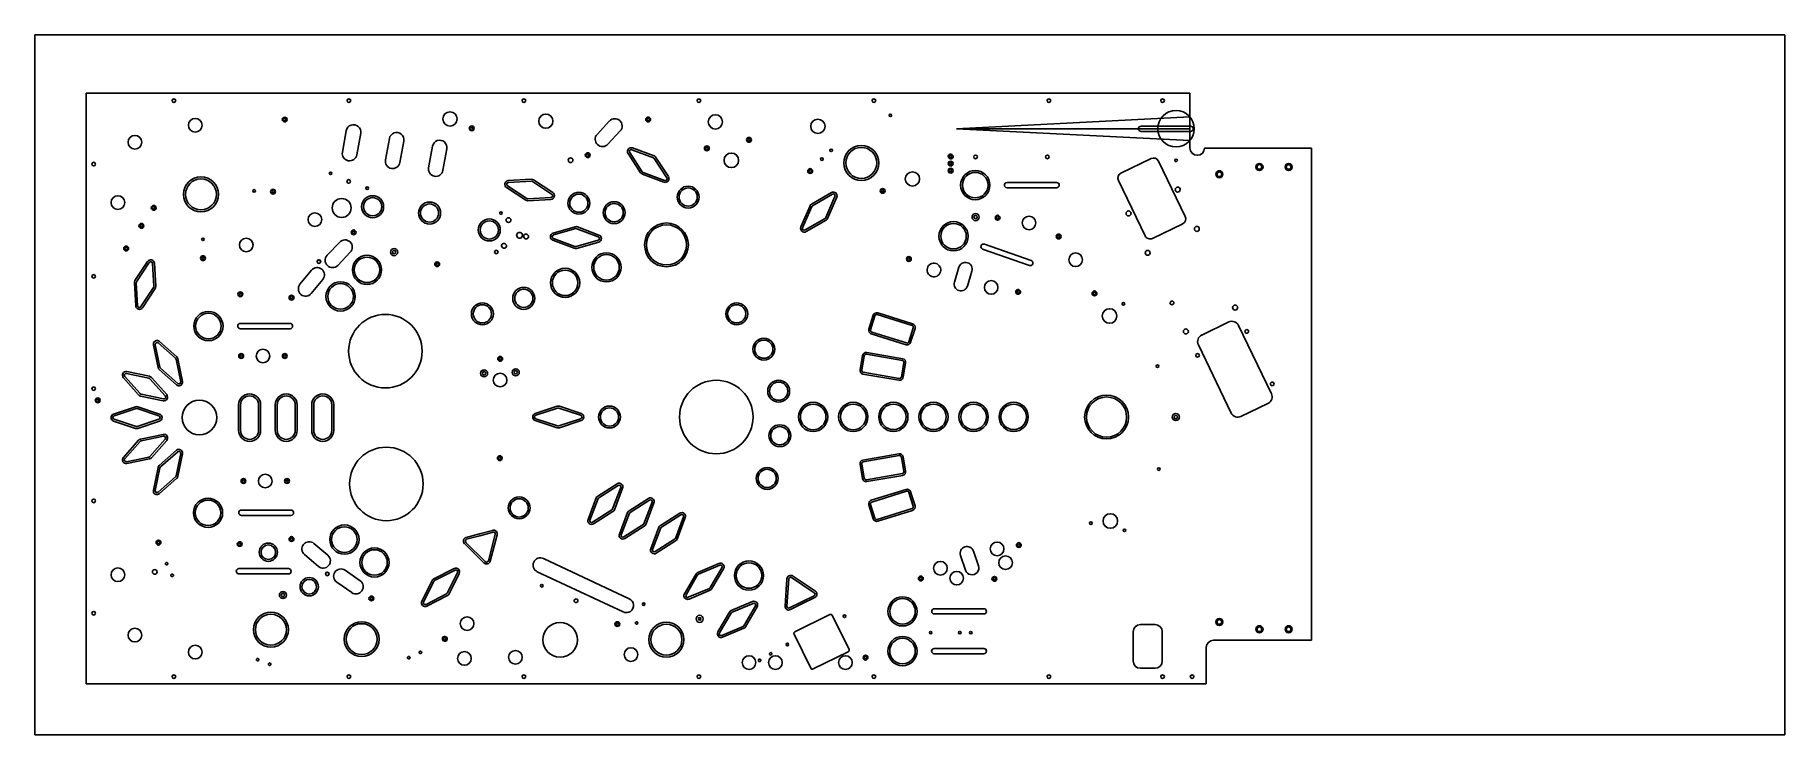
# Model space of a CAD drawing. Extents: x 243 to 303, y 498 to 522.
import ezdxf

# ---------------------------------------------------------------- set-up
doc = ezdxf.new("R2010")
doc.units = 0
doc.header["$LTSCALE"] = 2.6966
doc.header["$MEASUREMENT"] = 0
for name, color, linetype in [('0_WOOD', 5, 'CONTINUOUS'), ('1_250BIT_500DEP', 5, 'CONTINUOUS'), ('2_250BIT_250DEP', 3, 'CONTINUOUS'), ('3_250BIT_500TAB', 5, 'CONTINUOUS'), ('6_125BIT_500DEP', 5, 'CONTINUOUS'), ('7_VCARVE_BIT', 5, 'CONTINUOUS'), ('7A_1250BALL', 5, 'CONTINUOUS'), ('8_250BIT_500OUTLINE', 5, 'CONTINUOUS')]:
    doc.layers.add(name, color=color, linetype=linetype)

msp = doc.modelspace()

# ---------------------------------------------------------------- linework, layer by layer
at = {"layer": '0_WOOD', "color": 5, "linetype": 'CONTINUOUS'}
for p, q in [((243.022, 522.03), (243.022, 498.03)), ((303.022, 522.03), (243.022, 522.03)), ((303.022, 498.03), (303.022, 522.03)), ((243.022, 498.03), (303.022, 498.03))]:
    msp.add_line(p, q, dxfattribs=at)
at = {"layer": '1_250BIT_500DEP', "color": 5, "linetype": 'CONTINUOUS'}
for p, q in [((262.295, 518.624), (262.721, 519.082)), ((253.563, 518.011), (253.696, 518.749)), ((254.055, 517.923), (254.188, 518.661)), ((255.039, 517.745), (255.173, 518.483)), ((263.087, 518.741), (262.661, 518.283)), ((255.531, 517.656), (255.665, 518.394)), ((256.515, 517.479), (256.649, 518.217)), ((257.008, 517.39), (257.141, 518.128)), ((263.412, 518.005), (263.841, 517.344)), ((264.225, 517.823), (263.486, 518.098)), ((263.871, 517.32), (264.61, 517.045)), ((264.684, 517.137), (264.255, 517.798)), ((259.223, 516.857), (259.881, 516.424)), ((260.04, 517.017), (259.253, 516.971)), ((260.736, 516.574), (260.078, 517.007)), ((259.919, 516.414), (260.706, 516.459)), ((269.653, 516.148), (269.342, 515.424)), ((270.361, 516.572), (269.68, 516.177)), ((270.138, 515.77), (270.45, 516.494)), ((269.431, 515.346), (270.112, 515.741)), ((253.039, 514.476), (253.47, 514.928)), ((260.798, 515.056), (261.535, 514.778)), ((261.56, 515.391), (260.802, 515.174)), ((261.574, 514.776), (262.332, 514.993)), ((262.336, 515.111), (261.599, 515.389)), ((246.937, 514.231), (246.505, 513.572)), ((253.832, 514.583), (253.4, 514.131)), ((247.097, 513.413), (247.052, 514.2)), ((252.107, 513.483), (252.505, 513.965)), ((252.89, 513.647), (252.493, 513.165)), ((274.698, 514.068), (274.543, 513.56)), ((275.146, 513.932), (274.992, 513.424)), ((246.495, 513.534), (246.54, 512.748)), ((246.655, 512.717), (247.087, 513.375)), ((271.821, 512.401), (271.672, 511.924)), ((273.092, 512.069), (271.899, 512.442)), ((271.713, 511.845), (272.906, 511.472)), ((272.984, 511.513), (273.133, 511.991)), ((247.146, 511.412), (247.306, 510.64)), ((247.837, 510.947), (247.249, 511.471)), ((247.326, 510.606), (247.914, 510.082)), ((248.017, 510.142), (247.857, 510.913)), ((271.456, 511.031), (271.37, 510.539)), ((272.76, 510.868), (271.528, 511.082)), ((272.725, 510.303), (272.811, 510.796)), ((246.099, 510.321), (246.623, 509.733)), ((246.93, 510.264), (246.159, 510.424)), ((247.488, 509.656), (246.964, 510.245)), ((271.421, 510.467), (272.653, 510.253)), ((246.657, 509.713), (247.429, 509.554)), ((246.486, 509.22), (245.738, 508.972)), ((245.738, 508.853), (246.486, 508.606)), ((247.273, 508.972), (246.525, 509.22)), ((246.525, 508.606), (247.273, 508.853)), ((250.069, 508.475), (250.069, 509.35)), ((250.688, 509.35), (250.688, 508.475)), ((251.324, 508.475), (251.324, 509.35)), ((251.943, 509.35), (251.943, 508.475)), ((252.579, 508.475), (252.579, 509.35)), ((253.198, 509.35), (253.198, 508.475)), ((260.942, 509.239), (260.194, 508.991)), ((260.194, 508.872), (260.942, 508.625)), ((261.73, 508.991), (260.981, 509.239)), ((260.981, 508.625), (261.73, 508.872)), ((247.429, 508.272), (246.657, 508.112)), ((246.623, 508.092), (246.099, 507.504)), ((246.964, 507.581), (247.488, 508.169)), ((247.914, 507.743), (247.326, 507.219)), ((247.857, 506.912), (248.017, 507.684)), ((271.421, 507.395), (272.653, 507.609)), ((246.159, 507.401), (246.93, 507.561)), ((247.306, 507.185), (247.146, 506.414)), ((271.456, 506.83), (271.37, 507.323)), ((272.725, 507.558), (272.811, 507.066)), ((247.249, 506.354), (247.837, 506.878)), ((263.016, 506.589), (262.351, 506.167)), ((262.826, 505.779), (263.108, 506.514)), ((272.76, 506.993), (271.528, 506.779)), ((262.326, 506.136), (262.045, 505.4)), ((264.091, 506.086), (263.426, 505.663)), ((263.902, 505.275), (264.183, 506.011)), ((271.821, 505.461), (271.672, 505.938)), ((271.713, 506.016), (272.906, 506.389)), ((272.984, 506.348), (273.133, 505.871)), ((262.136, 505.325), (262.801, 505.748)), ((263.401, 505.633), (263.12, 504.897)), ((263.212, 504.822), (263.877, 505.244)), ((265.167, 505.582), (264.502, 505.159)), ((264.977, 504.771), (265.258, 505.507)), ((273.092, 505.793), (271.899, 505.42)), ((258.46, 503.974), (257.794, 504.635)), ((258.274, 504.863), (257.822, 504.739)), ((258.274, 504.863), (258.727, 504.986)), ((258.565, 504.003), (258.804, 504.91)), ((264.477, 505.129), (264.195, 504.393)), ((264.287, 504.318), (264.952, 504.74)), ((252.737, 503.809), (252.261, 504.214)), ((252.585, 504.595), (253.061, 504.19)), ((260.456, 504.081), (263.399, 502.702)), ((274.925, 503.681), (274.754, 504.184)), ((275.369, 503.833), (275.197, 504.336)), ((253.654, 503.677), (254.167, 503.32)), ((257.425, 503.683), (256.723, 503.326)), ((257.159, 502.894), (257.51, 503.599)), ((263.187, 502.249), (260.244, 503.628)), ((265.742, 503.519), (265.343, 502.839)), ((266.497, 503.852), (265.771, 503.545)), ((266.176, 503.084), (266.575, 503.763)), ((268.961, 503.429), (269.742, 502.909)), ((253.882, 502.91), (253.369, 503.267)), ((256.695, 503.298), (256.345, 502.593)), ((256.429, 502.509), (257.131, 502.866)), ((265.421, 502.75), (266.147, 503.058)), ((268.864, 503.381), (268.804, 502.445)), ((269.314, 502.593), (269.735, 502.801)), ((266.891, 502.21), (266.493, 501.53)), ((267.646, 502.544), (266.921, 502.236)), ((267.326, 501.775), (267.725, 502.454)), ((269.314, 502.593), (268.894, 502.385)), ((266.571, 501.441), (267.297, 501.749)), ((269.077, 501.568), (270.273, 502.16)), ((270.357, 502.132), (270.931, 500.971)), ((269.623, 500.324), (269.048, 501.484)), ((270.903, 500.887), (269.706, 500.295))]:
    msp.add_line(p, q, dxfattribs=at)
for centre, radius in [((248.517, 518.937), 0.234), ((257.251, 519.152), 0.244), ((260.536, 519.077), 0.244), ((266.351, 519.051), 0.244), ((269.864, 518.899), 0.244), ((246.448, 518.354), 0.234), ((266.897, 517.734), 0.25), ((271.353, 517.644), 0.531), ((273.106, 517.095), 0.244), ((275.259, 516.883), 0.438), ((248.713, 516.566), 0.531), ((265.417, 516.473), 0.312), ((245.865, 516.285), 0.234), ((253.537, 516.1), 0.325), ((254.598, 516.142), 0.312), ((256.55, 515.925), 0.312), ((261.67, 516.262), 0.312), ((262.878, 515.939), 0.312), ((252.617, 515.7), 0.234), ((258.598, 515.347), 0.312), ((264.673, 514.835), 0.688), ((274.515, 515.131), 0.438), ((277.103, 515.585), 0.234), ((250.264, 514.83), 0.234), ((254.405, 513.977), 0.438), ((262.616, 514.064), 0.438), ((278.701, 514.325), 0.234), ((261.198, 513.532), 0.438), ((275.805, 513.376), 0.234), ((253.499, 513.068), 0.438), ((259.78, 513), 0.312), ((248.967, 512.051), 0.438), ((258.362, 512.469), 0.312), ((267.082, 512.47), 0.312), ((279.865, 512.397), 0.25), ((250.838, 511.024), 0.234), ((268.011, 511.258), 0.312), ((258.967, 510.201), 0.234), ((268.52, 509.818), 0.312), ((248.658, 508.913), 0.594), ((279.761, 508.931), 0.688), ((262.718, 508.932), 0.312), ((269.702, 508.936), 0.438), ((271.077, 508.936), 0.438), ((272.452, 508.937), 0.438), ((273.827, 508.937), 0.438), ((275.202, 508.937), 0.438), ((276.577, 508.937), 0.438), ((268.559, 508.291), 0.312), ((268.124, 506.827), 0.312), ((250.914, 506.738), 0.234), ((248.955, 505.648), 0.438), ((259.622, 505.816), 0.312), ((279.89, 505.366), 0.25), ((253.63, 504.73), 0.438), ((276.008, 504.41), 0.234), ((251.023, 504.298), 0.25), ((254.663, 503.945), 0.438), ((276.299, 503.937), 0.234), ((245.865, 503.524), 0.234), ((267.502, 503.497), 0.438), ((274.066, 503.748), 0.234), ((274.623, 503.407), 0.234), ((252.424, 503.114), 0.25), ((272.766, 502.269), 0.438), ((246.448, 501.455), 0.234), ((251.11, 501.641), 0.531), ((254.221, 501.316), 0.531), ((257.836, 501.848), 0.234), ((261.025, 501.29), 0.594), ((264.671, 501.299), 0.531), ((248.517, 500.873), 0.234), ((263.456, 500.788), 0.234), ((272.765, 500.907), 0.438), ((257.746, 500.655), 0.234), ((259.496, 500.694), 0.234), ((267.503, 500.514), 0.234), ((268.408, 500.514), 0.234), ((270.809, 500.514), 0.234)]:
    msp.add_circle(centre, radius, dxfattribs=at)
for centre, radius, start, end in [((262.904, 518.911), 0.25, -42.90473, 137.09527), ((253.942, 518.705), 0.25, -10.22978, 169.77022), ((255.419, 518.439), 0.25, -10.22978, 169.77022), ((256.895, 518.172), 0.25, -10.22978, 169.77022), ((262.478, 518.454), 0.25, 137.09527, -42.90473), ((253.809, 517.967), 0.25, 169.77022, -10.22978), ((263.464, 518.039), 0.0625, 69.58194, -147.03322), ((264.203, 517.764), 0.0625, 32.96676, 69.58197), ((255.285, 517.701), 0.25, 169.77022, -10.22978), ((256.762, 517.434), 0.25, 169.77022, -10.22978), ((263.893, 517.378), 0.0625, -147.03322, -110.41807), ((259.257, 516.909), 0.0625, 93.31416, -123.301), ((260.044, 516.954), 0.0625, 56.69898, 93.31419), ((264.632, 517.103), 0.0625, -110.41805, 32.96681), ((259.916, 516.476), 0.0625, -123.301, -86.68585), ((260.702, 516.522), 0.0625, -86.68583, 56.69903), ((269.711, 516.123), 0.0625, 120.08383, 156.69904), ((270.393, 516.518), 0.0625, -23.30098, 120.08387), ((269.399, 515.4), 0.0625, 156.699, -59.91615), ((270.081, 515.795), 0.0625, -59.91615, -23.30101), ((253.651, 514.755), 0.25, -43.68314, 136.31686), ((260.82, 515.114), 0.0625, 105.96784, -110.64732), ((261.577, 515.331), 0.0625, 69.35266, 105.96787), ((262.314, 515.053), 0.0625, -74.03215, 69.35271), ((246.99, 514.196), 0.0625, 3.30759, 146.69245), ((253.219, 514.303), 0.25, 136.31686, -43.68314), ((261.557, 514.837), 0.0636, -110.64732, -69.35268), ((274.922, 514), 0.234, -16.9031, 163.0969), ((252.697, 513.806), 0.25, -39.51383, 140.48617), ((246.557, 513.538), 0.0625, 146.6924, -176.69239), ((247.035, 513.41), 0.0625, -33.30758, 3.30757), ((252.3, 513.324), 0.25, 140.48617, -39.51383), ((274.768, 513.492), 0.234, 163.0969, -16.9031), ((246.602, 512.751), 0.0625, -176.69242, -33.30758), ((247.207, 511.425), 0.0625, 48.30758, -168.30758), ((247.367, 510.653), 0.0625, -168.30758, -131.69243), ((247.796, 510.9), 0.0625, 11.6924, 48.30761), ((246.146, 510.363), 0.0625, 78.30758, -138.30758), ((246.917, 510.203), 0.0625, 41.6924, 78.30761), ((247.955, 510.129), 0.0625, -131.69241, 11.69245), ((246.67, 509.775), 0.0625, -138.30758, -101.69243), ((247.441, 509.615), 0.0625, -101.69241, 41.69245), ((250.379, 509.35), 0.309, 0, 180), ((251.634, 509.35), 0.309, 0, 180), ((252.889, 509.35), 0.309, 0, -180), ((245.757, 508.913), 0.0625, 108.30758, -108.30758), ((246.505, 509.16), 0.0625, 71.6924, 108.30761), ((247.253, 508.913), 0.0625, -71.69241, 71.69245), ((260.214, 508.932), 0.0625, 108.30758, -108.30758), ((260.962, 509.179), 0.0625, 71.6924, 108.30761), ((261.71, 508.932), 0.0625, -71.69241, 71.69245), ((246.505, 508.665), 0.0625, -108.30758, -71.69243), ((247.441, 508.211), 0.0625, -41.69241, 101.69245), ((250.379, 508.475), 0.309, 180, 0), ((251.634, 508.475), 0.309, -180, 0), ((252.889, 508.475), 0.309, -180, 0), ((260.962, 508.684), 0.0625, -108.30758, -71.69243), ((246.67, 508.051), 0.0625, 101.6924, 138.30761), ((247.955, 507.697), 0.0625, -11.69241, 131.69245), ((272.663, 507.547), 0.0625, 9.85677, 99.85677), ((246.146, 507.463), 0.0625, 138.30758, -78.30758), ((246.917, 507.622), 0.0625, -78.30758, -41.69243), ((247.367, 507.173), 0.0625, 131.6924, 168.30761), ((271.432, 507.333), 0.0625, 99.85677, -170.14323), ((272.749, 507.055), 0.0625, -80.14323, 9.85677), ((247.207, 506.401), 0.0625, 168.30758, -48.30758), ((247.796, 506.925), 0.0625, -48.30758, -11.69243), ((263.049, 506.537), 0.0625, -20.93855, 122.44631), ((271.518, 506.841), 0.0625, -170.14323, -80.14323), ((262.385, 506.114), 0.0625, 122.44626, 159.06147), ((264.125, 506.033), 0.0625, -20.93855, 122.44631), ((271.732, 505.957), 0.0625, 107.35677, -162.64323), ((272.925, 506.329), 0.0625, 17.35677, 107.35677), ((273.074, 505.852), 0.0625, -72.64323, 17.35677), ((262.103, 505.378), 0.0625, 159.06144, -57.55372), ((262.768, 505.801), 0.0625, -57.55372, -20.93858), ((263.46, 505.61), 0.0625, 122.44626, 159.06147), ((263.843, 505.297), 0.0625, -57.55372, -20.93858), ((265.2, 505.529), 0.0625, -20.93855, 122.44631), ((271.881, 505.479), 0.0625, -162.64323, -72.64323), ((252.423, 504.405), 0.25, 49.63549, -130.36451), ((257.838, 504.679), 0.0625, 105.25162, -134.74838), ((258.743, 504.926), 0.0625, -14.74838, 105.25162), ((263.178, 504.874), 0.0625, 159.06144, -57.55372), ((264.535, 505.106), 0.0625, 122.44626, 159.06147), ((264.918, 504.793), 0.0625, -57.55372, -20.93858), ((252.899, 504), 0.25, -130.36451, 49.63549), ((258.504, 504.018), 0.0623, -135, -14.49676), ((260.35, 503.854), 0.25, 64.89351, -115.10649), ((264.254, 504.37), 0.0625, 159.06144, -57.55372), ((274.976, 504.26), 0.234, 18.81707, -161.18293), ((253.511, 503.472), 0.25, 55.15908, -124.84092), ((257.454, 503.627), 0.0625, -26.44079, 116.94407), ((265.796, 503.487), 0.0625, 112.99318, 149.60839), ((266.521, 503.795), 0.0625, -30.39163, 112.99322), ((268.926, 503.377), 0.0625, 56.32706, 176.32706), ((275.147, 503.757), 0.234, -161.18293, 18.81707), ((254.024, 503.115), 0.25, -124.84092, 55.15908), ((256.751, 503.27), 0.0625, 116.94402, 153.55923), ((257.103, 502.922), 0.0625, -63.05596, -26.44081), ((265.397, 502.807), 0.0625, 149.60835, -67.0068), ((266.122, 503.115), 0.0625, -67.0068, -30.39166), ((269.707, 502.857), 0.0625, -63.67294, 56.32706), ((256.4, 502.565), 0.0625, 153.5592, -63.05596), ((263.293, 502.475), 0.25, -115.10649, 64.89351), ((266.945, 502.178), 0.0625, 112.99318, 149.60838), ((267.671, 502.486), 0.0625, -30.39164, 112.99322), ((268.866, 502.441), 0.0625, 176.32706, -63.67294), ((267.272, 501.806), 0.0625, -67.0068, -30.39166), ((270.301, 502.104), 0.0625, 26.32706, 116.32706), ((266.547, 501.499), 0.0625, 149.60835, -67.0068), ((269.104, 501.512), 0.0625, 116.32706, -153.67294), ((270.875, 500.943), 0.0625, -63.67294, 26.32706), ((269.679, 500.351), 0.0625, -153.67294, -63.67294)]:
    msp.add_arc(centre, radius, start, end, dxfattribs=at)
for centre, major_axis, start_param, end_param in [((273.842, 513.973), (0.224, -0.068), 4.712389, 10.995574), ((271.881, 512.382), (0.0186, 0.0597), 0, 1.570796), ((271.732, 511.905), (-0.0597, 0.0186), 0, 1.570796), ((273.074, 512.009), (0.0186, 0.0597), 4.712389, 6.283185), ((272.925, 511.532), (-0.0186, -0.0597), 0, 1.570796), ((271.518, 511.021), (0.0107, 0.0616), 0, 1.570796), ((272.749, 510.807), (0.0107, 0.0616), 4.712389, 6.283185), ((271.432, 510.528), (-0.0616, 0.0107), 0, 1.570796), ((272.663, 510.314), (-0.0107, -0.0616), 0, 1.570796)]:
    msp.add_ellipse(centre, major_axis=major_axis, ratio=1, start_param=start_param, end_param=end_param, dxfattribs=at)
at = {"layer": '2_250BIT_250DEP', "color": 3, "linetype": 'CONTINUOUS'}
for p, q in [((263.357, 517.97), (263.786, 517.309)), ((264.247, 517.884), (263.509, 518.159)), ((264.738, 517.173), (264.31, 517.834)), ((263.849, 517.259), (264.587, 516.984)), ((259.187, 516.802), (259.846, 516.37)), ((260.036, 517.082), (259.25, 517.036)), ((260.772, 516.628), (260.114, 517.061)), ((270.329, 516.629), (269.647, 516.234)), ((259.923, 516.349), (260.71, 516.394)), ((269.594, 516.174), (269.282, 515.45)), ((270.198, 515.744), (270.51, 516.468)), ((261.542, 515.453), (260.784, 515.237)), ((262.359, 515.172), (261.622, 515.45)), ((269.463, 515.289), (270.145, 515.684)), ((260.775, 514.995), (261.512, 514.717)), ((261.592, 514.714), (262.349, 514.93)), ((246.883, 514.266), (246.45, 513.608)), ((247.162, 513.417), (247.117, 514.204)), ((246.43, 513.53), (246.475, 512.744)), ((246.709, 512.681), (247.142, 513.34)), ((271.761, 512.42), (271.612, 511.942)), ((273.111, 512.129), (271.918, 512.502)), ((273.044, 511.495), (273.194, 511.972)), ((247.083, 511.399), (247.242, 510.627)), ((247.881, 510.996), (247.292, 511.52)), ((271.694, 511.785), (272.887, 511.412)), ((248.08, 510.155), (247.921, 510.926)), ((271.394, 511.042), (271.308, 510.55)), ((272.771, 510.93), (271.539, 511.144)), ((272.787, 510.293), (272.873, 510.785)), ((246.051, 510.278), (246.575, 509.69)), ((246.943, 510.328), (246.172, 510.488)), ((247.537, 509.7), (247.013, 510.288)), ((247.282, 510.558), (247.871, 510.034)), ((271.41, 510.404), (272.642, 510.19)), ((246.644, 509.65), (247.416, 509.49)), ((246.465, 509.281), (245.717, 509.034)), ((247.293, 509.034), (246.545, 509.281)), ((250.001, 508.475), (250.001, 509.35)), ((250.756, 509.35), (250.756, 508.475)), ((251.256, 508.475), (251.256, 509.35)), ((252.011, 509.35), (252.011, 508.475)), ((252.511, 508.475), (252.511, 509.35)), ((253.266, 509.35), (253.266, 508.475)), ((260.922, 509.3), (260.174, 509.053)), ((260.174, 508.811), (260.922, 508.563)), ((261.75, 509.053), (261.002, 509.3)), ((261.002, 508.563), (261.75, 508.811)), ((245.717, 508.792), (246.465, 508.544)), ((246.545, 508.544), (247.293, 508.792)), ((247.416, 508.335), (246.644, 508.176)), ((246.575, 508.136), (246.051, 507.547)), ((247.013, 507.537), (247.537, 508.126)), ((247.871, 507.792), (247.282, 507.268)), ((247.921, 506.899), (248.08, 507.671)), ((271.41, 507.457), (272.642, 507.671)), ((246.172, 507.338), (246.943, 507.497)), ((247.242, 507.198), (247.083, 506.427)), ((271.394, 506.819), (271.308, 507.312)), ((272.787, 507.569), (272.873, 507.076)), ((247.292, 506.306), (247.881, 506.83)), ((262.981, 506.644), (262.316, 506.222)), ((262.887, 505.755), (263.169, 506.491)), ((272.771, 506.931), (271.539, 506.717)), ((271.694, 506.076), (272.887, 506.449)), ((262.265, 506.16), (261.984, 505.424)), ((264.056, 506.14), (263.391, 505.718)), ((263.962, 505.251), (264.244, 505.987)), ((271.761, 505.442), (271.612, 505.919)), ((273.044, 506.367), (273.194, 505.89)), ((262.171, 505.271), (262.836, 505.693)), ((263.341, 505.656), (263.059, 504.92)), ((265.132, 505.637), (264.467, 505.214)), ((265.038, 504.748), (265.319, 505.483)), ((273.111, 505.732), (271.918, 505.36)), ((258.258, 504.924), (257.805, 504.8)), ((258.258, 504.924), (258.71, 505.047)), ((258.626, 503.987), (258.865, 504.894)), ((263.247, 504.767), (263.912, 505.189)), ((264.416, 505.152), (264.134, 504.416)), ((264.322, 504.263), (264.987, 504.686)), ((258.416, 503.929), (257.75, 504.59)), ((257.396, 503.741), (256.694, 503.384)), ((257.217, 502.865), (257.568, 503.57)), ((265.686, 503.551), (265.287, 502.872)), ((266.471, 503.912), (265.746, 503.604)), ((266.232, 503.051), (266.631, 503.73)), ((268.996, 503.482), (269.777, 502.961)), ((256.637, 503.327), (256.286, 502.621)), ((256.458, 502.451), (257.161, 502.808)), ((265.447, 502.69), (266.172, 502.998)), ((268.801, 503.385), (268.741, 502.449)), ((266.835, 502.243), (266.437, 501.563)), ((267.621, 502.603), (266.896, 502.296)), ((267.382, 501.742), (267.781, 502.422)), ((269.342, 502.536), (268.922, 502.328)), ((269.342, 502.536), (269.763, 502.744)), ((266.597, 501.381), (267.322, 501.689))]:
    msp.add_line(p, q, dxfattribs=at)
for centre, radius in [((271.353, 517.644), 0.599), ((275.259, 516.883), 0.501), ((248.713, 516.566), 0.599), ((261.67, 516.262), 0.375), ((265.417, 516.473), 0.375), ((254.598, 516.142), 0.377), ((256.55, 515.925), 0.377), ((262.878, 515.939), 0.375), ((258.598, 515.347), 0.377), ((264.673, 514.835), 0.751), ((274.515, 515.131), 0.501), ((254.405, 513.977), 0.501), ((262.616, 514.064), 0.501), ((261.198, 513.532), 0.501), ((253.499, 513.068), 0.501), ((259.78, 513), 0.377), ((248.967, 512.051), 0.501), ((258.362, 512.469), 0.377), ((267.082, 512.47), 0.375), ((268.011, 511.258), 0.375), ((268.52, 509.818), 0.375), ((269.702, 508.936), 0.501), ((271.077, 508.936), 0.501), ((272.452, 508.937), 0.501), ((273.827, 508.937), 0.501), ((275.202, 508.937), 0.501), ((276.577, 508.937), 0.501), ((279.761, 508.931), 0.751), ((262.718, 508.932), 0.375), ((268.559, 508.291), 0.375), ((268.124, 506.827), 0.375), ((248.955, 505.648), 0.501), ((259.622, 505.816), 0.375), ((253.63, 504.73), 0.501), ((251.023, 504.298), 0.314), ((254.663, 503.945), 0.501), ((252.424, 503.114), 0.314), ((267.502, 503.497), 0.501), ((251.11, 501.641), 0.599), ((272.766, 502.269), 0.501), ((254.221, 501.316), 0.599), ((264.671, 501.299), 0.599), ((272.765, 500.907), 0.501)]:
    msp.add_circle(centre, radius, dxfattribs=at)
for centre, radius, start, end in [((263.464, 518.039), 0.128, 69.58209, -147.03337), ((263.893, 517.378), 0.128, -147.0332, -110.41808), ((259.257, 516.909), 0.128, 93.31431, -123.30115), ((260.044, 516.954), 0.128, 56.69902, 93.31414), ((260.702, 516.522), 0.128, -86.6856, 56.69877), ((270.393, 516.518), 0.128, -23.30074, 120.08361), ((259.916, 516.476), 0.128, -123.30098, -86.68586), ((269.711, 516.123), 0.128, 120.08387, 156.69899), ((261.577, 515.331), 0.128, 69.3527, 105.96782), ((269.399, 515.4), 0.128, 156.69916, -59.91631), ((270.081, 515.795), 0.128, -59.91613, -23.30101), ((260.82, 515.114), 0.128, 105.96799, -110.64747), ((262.314, 515.053), 0.128, -74.03191, 69.35245), ((246.99, 514.196), 0.128, 3.30783, 146.69219), ((261.557, 514.836), 0.128, -110.6473, -74.03218), ((246.557, 513.538), 0.128, 146.69244, -176.69244), ((247.035, 513.41), 0.128, -33.30756, 3.30756), ((246.602, 512.751), 0.128, -176.69226, -33.30774), ((271.881, 512.382), 0.126, 72.64323, 162.64323), ((273.074, 512.009), 0.126, -17.35677, 72.64323), ((247.207, 511.425), 0.128, 48.30774, -168.30773), ((272.925, 511.532), 0.126, -107.35677, -17.35677), ((247.367, 510.653), 0.128, -168.30756, -131.69244), ((247.796, 510.9), 0.128, 11.69244, 48.30756), ((271.518, 511.021), 0.126, 80.14323, 170.14323), ((272.749, 510.807), 0.126, -9.85677, 80.14323), ((246.146, 510.363), 0.128, 78.30774, -138.30773), ((246.917, 510.203), 0.128, 41.69244, 78.30756), ((247.955, 510.129), 0.128, -131.69218, 11.6922), ((271.432, 510.528), 0.126, 170.14323, -99.85677), ((272.663, 510.314), 0.126, -99.85677, -9.85677), ((246.67, 509.775), 0.128, -138.30756, -101.69244), ((247.441, 509.615), 0.128, -101.69218, 41.6922), ((250.379, 509.35), 0.378, 0, 180), ((251.634, 509.35), 0.378, 0, 180), ((252.889, 509.35), 0.378, 0, 180), ((245.757, 508.913), 0.128, 108.30774, -108.30773), ((246.505, 509.16), 0.128, 71.69244, 108.30756), ((247.253, 508.913), 0.128, -71.69218, 71.6922), ((260.214, 508.932), 0.128, 108.30774, -108.30774), ((260.962, 509.179), 0.128, 71.69244, 108.30756), ((261.71, 508.932), 0.128, -71.69217, 71.69219), ((246.505, 508.665), 0.128, -108.30756, -71.69244), ((247.441, 508.211), 0.128, -41.69218, 101.6922), ((250.379, 508.475), 0.378, 180, 0), ((251.634, 508.475), 0.378, -180, 0), ((252.889, 508.475), 0.378, -180, 0), ((260.962, 508.684), 0.128, -108.30756, -71.69244), ((246.67, 508.051), 0.128, 101.69244, 138.30756), ((247.955, 507.697), 0.128, -11.69218, 131.6922), ((272.663, 507.547), 0.126, 9.85677, 99.85677), ((246.146, 507.463), 0.128, 138.30774, -78.30773), ((246.917, 507.622), 0.128, -78.30756, -41.69244), ((247.367, 507.173), 0.128, 131.69244, 168.30756), ((271.432, 507.333), 0.126, 99.85677, -170.14323), ((272.749, 507.055), 0.126, -80.14323, 9.85677), ((247.207, 506.401), 0.128, 168.30774, -48.30773), ((247.796, 506.925), 0.128, -48.30756, -11.69244), ((271.518, 506.841), 0.126, -170.14323, -80.14323), ((272.925, 506.329), 0.126, 17.35677, 107.35677), ((262.385, 506.114), 0.128, 122.4463, 159.06142), ((271.732, 505.957), 0.126, 107.35677, -162.64323), ((273.074, 505.852), 0.126, -72.64323, 17.35677), ((262.103, 505.378), 0.128, 159.0616, -57.55388), ((262.768, 505.801), 0.128, -57.5537, -20.93858), ((263.46, 505.61), 0.128, 122.4463, 159.06142), ((263.843, 505.297), 0.128, -57.5537, -20.93858), ((264.535, 505.106), 0.128, 122.4463, 159.06142), ((271.881, 505.479), 0.126, -162.64323, -72.64323), ((258.743, 504.926), 0.126, -14.74838, 105.25162), ((263.178, 504.874), 0.128, 159.0616, -57.55388), ((264.918, 504.793), 0.128, -57.5537, -20.93858), ((264.254, 504.37), 0.128, 159.0616, -57.55388), ((257.454, 503.627), 0.128, -26.44055, 116.94381), ((258.504, 504.019), 0.126, -134.74838, -14.74838), ((265.796, 503.487), 0.128, 112.99322, 149.60834), ((266.521, 503.795), 0.128, -30.39141, 112.99297), ((268.926, 503.377), 0.126, 56.32706, 176.32706), ((256.751, 503.27), 0.128, 116.94406, 153.55918), ((257.103, 502.922), 0.128, -63.05594, -26.44082), ((266.122, 503.115), 0.128, -67.00678, -30.39166), ((269.707, 502.857), 0.126, -63.67294, 56.32706), ((256.4, 502.565), 0.128, 153.55936, -63.05611), ((266.945, 502.178), 0.128, 112.99321, 149.60833), ((267.671, 502.486), 0.128, -30.39141, 112.99297), ((268.866, 502.441), 0.126, 176.32706, -63.67294), ((267.272, 501.806), 0.128, -67.00679, -30.39167), ((266.547, 501.499), 0.128, 149.60851, -67.00695)]:
    msp.add_arc(centre, radius, start, end, dxfattribs=at)
at = {"layer": '2_250BIT_250DEP', "color": 3, "linetype": 'CONTINUOUS', "extrusion": (0, 0, -1)}
for centre, major_axis, start_param, end_param in [((264.203, 517.764), (0.044, 0.119), 0, 0.639054), ((257.838, 504.679), (-0.0891, 0.0884), 4.712389, 6.806784), ((265.397, 502.807), (-0.117, -0.05), 4.712389, 7.214921)]:
    msp.add_ellipse(centre, major_axis=major_axis, ratio=1, start_param=start_param, end_param=end_param, dxfattribs=at)
at = {"layer": '2_250BIT_250DEP', "color": 3, "linetype": 'CONTINUOUS'}
for centre, major_axis, start_param, end_param in [((264.632, 517.103), (-0.044, -0.119), 0, 2.502529), ((263.049, 506.537), (0.046, 0.119), 4.712389, 7.214918), ((264.125, 506.033), (0.046, 0.119), 4.712389, 7.214918), ((265.2, 505.529), (0.046, 0.119), 4.712389, 7.214918)]:
    msp.add_ellipse(centre, major_axis=major_axis, ratio=1, start_param=start_param, end_param=end_param, dxfattribs=at)
msp.add_spline([(271.612, 511.942), (271.62, 511.847), (271.694, 511.785)], degree=3, dxfattribs=at)
at = {"layer": '3_250BIT_500TAB', "color": 5, "linetype": 'CONTINUOUS'}
for p, q in [((281.295, 517.793), (280.255, 517.292)), ((282.458, 515.808), (281.545, 517.705)), ((280.167, 517.042), (281.081, 515.145)), ((281.331, 515.058), (282.371, 515.558)), ((283.951, 512.19), (283.025, 511.744)), ((285.412, 509.731), (284.285, 512.073)), ((282.909, 511.411), (284.036, 509.069)), ((284.37, 508.952), (285.295, 509.398)), ((269.077, 501.568), (270.273, 502.16)), ((270.357, 502.132), (270.931, 500.971)), ((280.923, 501.817), (281.423, 501.817)), ((269.623, 500.324), (269.048, 501.484)), ((280.673, 500.568), (280.673, 501.567)), ((281.673, 501.567), (281.673, 500.568)), ((270.903, 500.887), (269.706, 500.295)), ((281.423, 500.318), (280.923, 500.318))]:
    msp.add_line(p, q, dxfattribs=at)
for centre in [(255.035, 511.189), (266.38, 508.932), (255.068, 506.637)]:
    msp.add_circle(centre, 1.26, dxfattribs=at)
for centre, radius, start, end in [((281.376, 517.624), 0.188, 25.70934, 115.70934), ((280.336, 517.123), 0.188, 115.70934, -154.29066), ((282.289, 515.727), 0.188, -64.29066, 25.70934), ((281.25, 515.227), 0.188, -154.29066, -64.29066), ((284.059, 511.965), 0.25, 25.70922, 115.70922), ((283.134, 511.519), 0.25, 115.70922, -154.29078), ((285.187, 509.623), 0.25, -64.29078, 25.70922), ((284.261, 509.177), 0.25, -154.29078, -64.29078), ((280.923, 501.567), 0.25, 90, 180), ((281.423, 501.567), 0.25, 0, 90), ((269.104, 501.512), 0.0625, 116.32706, -153.67294), ((270.875, 500.943), 0.0625, -63.67294, 26.32706), ((280.923, 500.568), 0.25, 180, -90), ((281.423, 500.568), 0.25, -90, 0), ((269.679, 500.351), 0.0625, -153.67294, -63.67294)]:
    msp.add_arc(centre, radius, start, end, dxfattribs=at)
at = {"layer": '3_250BIT_500TAB', "color": 5, "linetype": 'CONTINUOUS', "extrusion": (0, 0, -1)}
msp.add_ellipse((270.301, 502.104), major_axis=(0.056, 0.0277), ratio=1, start_param=4.712389, end_param=6.283185, dxfattribs=at)
at = {"layer": '6_125BIT_500DEP', "color": 5, "linetype": 'CONTINUOUS'}
for p, q in [((280.944, 518.905), (282.644, 518.905)), ((280.944, 518.725), (282.644, 518.725)), ((263.412, 518.005), (263.841, 517.344)), ((264.225, 517.823), (263.486, 518.098)), ((263.871, 517.32), (264.61, 517.045)), ((264.684, 517.137), (264.255, 517.798)), ((259.223, 516.857), (259.881, 516.424)), ((260.04, 517.017), (259.253, 516.971)), ((260.736, 516.574), (260.078, 517.007)), ((276.348, 516.973), (278.048, 516.973)), ((276.348, 516.793), (278.048, 516.793)), ((259.919, 516.414), (260.706, 516.459)), ((269.653, 516.148), (269.342, 515.424)), ((270.361, 516.572), (269.68, 516.177)), ((270.138, 515.77), (270.45, 516.494)), ((269.431, 515.346), (270.112, 515.741)), ((260.798, 515.056), (261.535, 514.778)), ((261.56, 515.391), (260.802, 515.174)), ((261.574, 514.776), (262.332, 514.993)), ((262.336, 515.111), (261.599, 515.389)), ((275.572, 514.857), (277.177, 514.297)), ((246.937, 514.231), (246.505, 513.572)), ((275.513, 514.687), (277.118, 514.127)), ((247.097, 513.413), (247.052, 514.2)), ((246.495, 513.534), (246.54, 512.748)), ((246.655, 512.717), (247.087, 513.375)), ((271.821, 512.401), (271.672, 511.924)), ((273.092, 512.069), (271.899, 512.442)), ((250.065, 512.141), (251.765, 512.141)), ((250.065, 511.961), (251.765, 511.961)), ((271.713, 511.845), (272.906, 511.472)), ((272.984, 511.513), (273.133, 511.991)), ((247.146, 511.412), (247.306, 510.64)), ((247.837, 510.947), (247.249, 511.471)), ((247.326, 510.606), (247.914, 510.082)), ((248.017, 510.142), (247.857, 510.913)), ((271.456, 511.031), (271.37, 510.539)), ((272.76, 510.868), (271.528, 511.082)), ((272.725, 510.303), (272.811, 510.796)), ((246.099, 510.321), (246.623, 509.733)), ((246.93, 510.264), (246.159, 510.424)), ((247.488, 509.656), (246.964, 510.245)), ((271.421, 510.467), (272.653, 510.253)), ((246.657, 509.713), (247.429, 509.554)), ((246.486, 509.22), (245.738, 508.972)), ((245.738, 508.853), (246.486, 508.606)), ((247.273, 508.972), (246.525, 509.22)), ((246.525, 508.606), (247.273, 508.853)), ((260.942, 509.239), (260.194, 508.991)), ((260.194, 508.872), (260.942, 508.625)), ((261.73, 508.991), (260.981, 509.239)), ((260.981, 508.625), (261.73, 508.872)), ((247.429, 508.272), (246.657, 508.112)), ((246.623, 508.092), (246.099, 507.504)), ((246.964, 507.581), (247.488, 508.169)), ((247.914, 507.743), (247.326, 507.219)), ((247.857, 506.912), (248.017, 507.684)), ((271.421, 507.395), (272.653, 507.609)), ((246.159, 507.401), (246.93, 507.561)), ((247.306, 507.185), (247.146, 506.414)), ((271.456, 506.83), (271.37, 507.323)), ((272.725, 507.558), (272.811, 507.066)), ((247.249, 506.354), (247.837, 506.878)), ((263.016, 506.589), (262.351, 506.167)), ((262.826, 505.779), (263.108, 506.514)), ((272.76, 506.993), (271.528, 506.779)), ((262.326, 506.136), (262.045, 505.4)), ((264.091, 506.086), (263.426, 505.663)), ((263.902, 505.275), (264.183, 506.011)), ((271.821, 505.461), (271.672, 505.938)), ((271.713, 506.016), (272.906, 506.389)), ((272.984, 506.348), (273.133, 505.871)), ((250.099, 505.74), (251.799, 505.74)), ((250.099, 505.56), (251.799, 505.56)), ((262.136, 505.325), (262.801, 505.748)), ((263.401, 505.633), (263.12, 504.897)), ((263.212, 504.822), (263.877, 505.244)), ((265.167, 505.582), (264.502, 505.159)), ((264.977, 504.771), (265.258, 505.507)), ((273.092, 505.793), (271.899, 505.42)), ((258.46, 503.974), (257.794, 504.635)), ((258.274, 504.863), (257.822, 504.739)), ((258.274, 504.863), (258.727, 504.986)), ((258.565, 504.003), (258.804, 504.91)), ((264.477, 505.129), (264.195, 504.393)), ((264.287, 504.318), (264.952, 504.74)), ((250.014, 503.734), (251.714, 503.734)), ((250.014, 503.554), (251.714, 503.554)), ((257.425, 503.683), (256.723, 503.326)), ((257.159, 502.894), (257.51, 503.599)), ((265.742, 503.519), (265.343, 502.839)), ((266.497, 503.852), (265.771, 503.545)), ((266.176, 503.084), (266.575, 503.763)), ((268.961, 503.429), (269.742, 502.909)), ((256.695, 503.298), (256.345, 502.593)), ((256.429, 502.509), (257.131, 502.866)), ((265.421, 502.75), (266.147, 503.058)), ((268.864, 503.381), (268.804, 502.445)), ((269.314, 502.593), (269.735, 502.801)), ((266.891, 502.21), (266.493, 501.53)), ((267.646, 502.544), (266.921, 502.236)), ((267.326, 501.775), (267.725, 502.454)), ((269.314, 502.593), (268.894, 502.385)), ((273.855, 502.359), (275.555, 502.359)), ((266.571, 501.441), (267.297, 501.749)), ((269.077, 501.568), (270.273, 502.16)), ((270.357, 502.132), (270.931, 500.971)), ((273.855, 502.179), (275.555, 502.179)), ((269.623, 500.324), (269.048, 501.484)), ((270.903, 500.887), (269.706, 500.295)), ((273.854, 500.997), (275.554, 500.997)), ((273.854, 500.817), (275.554, 500.817))]:
    msp.add_line(p, q, dxfattribs=at)
for centre, radius in [((247.784, 519.78), 0.0625), ((253.784, 519.78), 0.0625), ((259.784, 519.78), 0.0625), ((265.784, 519.78), 0.0625), ((271.784, 519.78), 0.0625), ((277.784, 519.78), 0.0625), ((281.681, 519.78), 0.0625), ((251.584, 519.13), 0.0825), ((264.045, 519.132), 0.0825), ((257.996, 518.831), 0.0825), ((267.502, 518.436), 0.0825), ((261.385, 517.737), 0.08), ((261.972, 517.909), 0.0825), ((266.058, 518.145), 0.0825), ((275.271, 517.851), 0.0625), ((277.731, 517.851), 0.0625), ((245.034, 517.605), 0.0625), ((269.599, 517.365), 0.0825), ((274.417, 517.622), 0.0825), ((274.417, 517.379), 0.0825), ((283.629, 517.255), 0.122), ((285.004, 517.505), 0.122), ((286.004, 517.505), 0.122), ((251.184, 516.659), 0.0825), ((253.775, 517.011), 0.0625), ((272.086, 516.685), 0.0825), ((247.093, 516.105), 0.0825), ((246.67, 515.486), 0.0825), ((259.258, 515.684), 0.0825), ((275.27, 515.786), 0.122), ((276.026, 515.765), 0.0825), ((280.515, 515.911), 0.085), ((253.946, 515.263), 0.0825), ((278.12, 515.122), 0.0825), ((246.147, 514.71), 0.0825), ((248.782, 514.38), 0.0825), ((252.754, 514.262), 0.0625), ((255.335, 514.585), 0.122), ((256.81, 514.171), 0.0825), ((258.838, 514.589), 0.0625), ((272.985, 514.349), 0.0825), ((281.17, 514.562), 0.085), ((245.034, 513.755), 0.0625), ((250.061, 513.141), 0.0825), ((251.818, 513.024), 0.0825), ((279.347, 513.171), 0.0825), ((284.169, 512.684), 0.085), ((282.482, 511.865), 0.085), ((250.092, 511.024), 0.0825), ((251.585, 511.024), 0.0825), ((258.972, 510.927), 0.0825), ((258.419, 510.43), 0.122), ((259.505, 510.465), 0.122), ((245.034, 509.905), 0.0625), ((245.172, 509.505), 0.0825), ((282.136, 508.931), 0.122), ((258.957, 507.52), 0.0825), ((250.168, 506.738), 0.0825), ((251.661, 506.738), 0.0825), ((245.034, 506.055), 0.0625), ((247.256, 504.626), 0.0825), ((250.041, 504.576), 0.0825), ((251.818, 504.748), 0.0825), ((276.754, 504.542), 0.0825), ((247.127, 503.623), 0.08), ((253.044, 503.555), 0.0625), ((273.395, 503.397), 0.0825), ((275.915, 503.382), 0.0825), ((251.522, 502.83), 0.122), ((245.034, 502.205), 0.0625), ((254.555, 502.712), 0.0825), ((262.987, 501.833), 0.0825), ((265.811, 502.012), 0.122), ((283.629, 501.905), 0.122), ((285.004, 501.655), 0.122), ((286.004, 501.655), 0.122), ((271.499, 500.683), 0.0825), ((247.784, 500.03), 0.0625), ((253.784, 500.03), 0.0625), ((259.784, 500.03), 0.0625), ((265.784, 500.03), 0.0625), ((271.784, 500.03), 0.0625), ((277.784, 500.03), 0.0625), ((281.681, 500.03), 0.0625), ((282.694, 500.03), 0.0625)]:
    msp.add_circle(centre, radius, dxfattribs=at)
for centre, radius, start, end in [((280.944, 518.815), 0.09, 90, -90), ((282.644, 518.815), 0.09, -90, 90), ((263.464, 518.039), 0.0625, 69.58194, -147.03322), ((264.203, 517.764), 0.0625, 32.96676, 69.58197), ((263.893, 517.378), 0.0625, -147.03322, -110.41807), ((259.257, 516.909), 0.0625, 93.31416, -123.301), ((260.044, 516.954), 0.0625, 56.69898, 93.31419), ((264.632, 517.103), 0.0625, -110.41805, 32.96681), ((276.348, 516.883), 0.09, 90, -90), ((278.048, 516.883), 0.09, -90, 90), ((259.916, 516.476), 0.0625, -123.301, -86.68585), ((260.702, 516.522), 0.0625, -86.68583, 56.69903), ((269.711, 516.123), 0.0625, 120.08383, 156.69904), ((270.393, 516.518), 0.0625, -23.30098, 120.08387), ((269.399, 515.4), 0.0625, 156.699, -59.91615), ((270.081, 515.795), 0.0625, -59.91615, -23.30101), ((260.82, 515.114), 0.0625, 105.96784, -110.64732), ((261.577, 515.331), 0.0625, 69.35266, 105.96787), ((262.314, 515.053), 0.0625, -74.03215, 69.35271), ((275.543, 514.772), 0.09, 70.76234, -109.23766), ((246.99, 514.196), 0.0625, 3.30759, 146.69245), ((261.557, 514.837), 0.0636, -110.64732, -69.35268), ((277.148, 514.212), 0.09, -109.23766, 70.76234), ((246.557, 513.538), 0.0625, 146.6924, -176.69239), ((247.035, 513.41), 0.0625, -33.30758, 3.30757), ((246.602, 512.751), 0.0625, -176.69242, -33.30758), ((250.065, 512.051), 0.09, 90, -90), ((251.765, 512.051), 0.09, -90, 90), ((247.207, 511.425), 0.0625, 48.30758, -168.30758), ((247.367, 510.653), 0.0625, -168.30758, -131.69243), ((247.796, 510.9), 0.0625, 11.6924, 48.30761), ((246.146, 510.363), 0.0625, 78.30758, -138.30758), ((246.917, 510.203), 0.0625, 41.6924, 78.30761), ((247.955, 510.129), 0.0625, -131.69241, 11.69245), ((246.67, 509.775), 0.0625, -138.30758, -101.69243), ((247.441, 509.615), 0.0625, -101.69241, 41.69245), ((245.757, 508.913), 0.0625, 108.30758, -108.30758), ((246.505, 509.16), 0.0625, 71.6924, 108.30761), ((247.253, 508.913), 0.0625, -71.69241, 71.69245), ((260.214, 508.932), 0.0625, 108.30758, -108.30758), ((260.962, 509.179), 0.0625, 71.6924, 108.30761), ((261.71, 508.932), 0.0625, -71.69241, 71.69245), ((246.505, 508.665), 0.0625, -108.30758, -71.69243), ((247.441, 508.211), 0.0625, -41.69241, 101.69245), ((260.962, 508.684), 0.0625, -108.30758, -71.69243), ((246.67, 508.051), 0.0625, 101.6924, 138.30761), ((247.955, 507.697), 0.0625, -11.69241, 131.69245), ((272.663, 507.547), 0.0625, 9.85677, 99.85677), ((246.146, 507.463), 0.0625, 138.30758, -78.30758), ((246.917, 507.622), 0.0625, -78.30758, -41.69243), ((247.367, 507.173), 0.0625, 131.6924, 168.30761), ((271.432, 507.333), 0.0625, 99.85677, -170.14323), ((272.749, 507.055), 0.0625, -80.14323, 9.85677), ((247.207, 506.401), 0.0625, 168.30758, -48.30758), ((247.796, 506.925), 0.0625, -48.30758, -11.69243), ((263.049, 506.537), 0.0625, -20.93855, 122.44631), ((271.518, 506.841), 0.0625, -170.14323, -80.14323), ((262.385, 506.114), 0.0625, 122.44626, 159.06147), ((264.125, 506.033), 0.0625, -20.93855, 122.44631), ((271.732, 505.957), 0.0625, 107.35677, -162.64323), ((272.925, 506.329), 0.0625, 17.35677, 107.35677), ((273.074, 505.852), 0.0625, -72.64323, 17.35677), ((250.099, 505.65), 0.09, 90, -90), ((251.799, 505.65), 0.09, -90, 90), ((262.103, 505.378), 0.0625, 159.06144, -57.55372), ((262.768, 505.801), 0.0625, -57.55372, -20.93858), ((263.46, 505.61), 0.0625, 122.44626, 159.06147), ((263.843, 505.297), 0.0625, -57.55372, -20.93858), ((265.2, 505.529), 0.0625, -20.93855, 122.44631), ((271.881, 505.479), 0.0625, -162.64323, -72.64323), ((257.838, 504.679), 0.0625, 105.25162, -134.74838), ((258.743, 504.926), 0.0625, -14.74838, 105.25162), ((263.178, 504.874), 0.0625, 159.06144, -57.55372), ((264.535, 505.106), 0.0625, 122.44626, 159.06147), ((264.918, 504.793), 0.0625, -57.55372, -20.93858), ((258.504, 504.018), 0.0623, -135, -14.49676), ((264.254, 504.37), 0.0625, 159.06144, -57.55372), ((250.014, 503.644), 0.09, 90, -90), ((251.714, 503.644), 0.09, -90, 90), ((257.454, 503.627), 0.0625, -26.44079, 116.94407), ((265.796, 503.487), 0.0625, 112.99318, 149.60839), ((266.521, 503.795), 0.0625, -30.39163, 112.99322), ((268.926, 503.377), 0.0625, 56.32706, 176.32706), ((256.751, 503.27), 0.0625, 116.94402, 153.55923), ((257.103, 502.922), 0.0625, -63.05596, -26.44081), ((265.397, 502.807), 0.0625, 149.60835, -67.0068), ((266.122, 503.115), 0.0625, -67.0068, -30.39166), ((269.707, 502.857), 0.0625, -63.67294, 56.32706), ((256.4, 502.565), 0.0625, 153.5592, -63.05596), ((266.945, 502.178), 0.0625, 112.99318, 149.60838), ((267.671, 502.486), 0.0625, -30.39164, 112.99322), ((268.866, 502.441), 0.0625, 176.32706, -63.67294), ((273.855, 502.269), 0.09, 90, -90), ((275.555, 502.269), 0.09, -90, 90), ((267.272, 501.806), 0.0625, -67.0068, -30.39166), ((270.301, 502.104), 0.0625, 26.32706, 116.32706), ((266.547, 501.499), 0.0625, 149.60835, -67.0068), ((269.104, 501.512), 0.0625, 116.32706, -153.67294), ((270.875, 500.943), 0.0625, -63.67294, 26.32706), ((273.854, 500.907), 0.09, 90, -90), ((275.554, 500.907), 0.09, -90, 90), ((269.679, 500.351), 0.0625, -153.67294, -63.67294)]:
    msp.add_arc(centre, radius, start, end, dxfattribs=at)
for centre, major_axis in [((274.417, 517.864), (0.0413, 0.0714)), ((259.634, 515.162), (0.0174, 0.0985))]:
    msp.add_ellipse(centre, major_axis=major_axis, ratio=1, dxfattribs=at)
for centre, major_axis, start_param, end_param in [((282.201, 516.731), (-0.0849, 0.0041), 4.712389, 10.995574), ((282.857, 515.382), (-0.0849, 0.0041), 4.712389, 10.995574), ((259.102, 514.804), (-0.0812, 0.0143), 4.712389, 10.995574), ((259.857, 515.125), (-0.0812, 0.0143), 4.712389, 10.995574), ((276.729, 513.221), (-0.0821, -0.0082), 4.712389, 10.995574), ((271.881, 512.382), (0.0186, 0.0597), 0, 1.570796), ((271.732, 511.905), (-0.0597, 0.0186), 0, 1.570796), ((273.074, 512.009), (0.0186, 0.0597), 4.712389, 6.283185), ((272.925, 511.532), (-0.0186, -0.0597), 0, 1.570796), ((271.518, 511.021), (0.0107, 0.0616), 0, 1.570796), ((272.749, 510.807), (0.0107, 0.0616), 4.712389, 6.283185), ((271.432, 510.528), (-0.0616, 0.0107), 0, 1.570796), ((272.663, 510.314), (-0.0107, -0.0616), 0, 1.570796), ((261.571, 502.631), (-0.0622, 0.0065), 4.712389, 10.995574), ((257.072, 501.327), (-0.0632, -0.053), 4.712389, 10.995574)]:
    msp.add_ellipse(centre, major_axis=major_axis, ratio=1, start_param=start_param, end_param=end_param, dxfattribs=at)
at = {"layer": '7_VCARVE_BIT', "color": 5, "linetype": 'CONTINUOUS'}
for centre, radius in [((251.584, 519.13), 0.0445), ((264.045, 519.132), 0.0445), ((257.996, 518.831), 0.0445), ((267.502, 518.436), 0.0445), ((261.972, 517.909), 0.0445), ((266.058, 518.145), 0.0445), ((274.417, 517.864), 0.0445), ((253.158, 517.287), 0.0445), ((269.599, 517.365), 0.0445), ((269.599, 517.365), 0.0445), ((274.417, 517.622), 0.0445), ((274.417, 517.379), 0.0445), ((282.144, 517.73), 0.0445), ((282.144, 517.73), 0.0445), ((283.629, 517.255), 0.08), ((285.004, 517.505), 0.08), ((286.004, 517.505), 0.08), ((250.537, 516.684), 0.0445), ((251.184, 516.659), 0.0445), ((254.409, 516.778), 0.0445), ((272.086, 516.685), 0.0445), ((272.086, 516.685), 0.0445), ((247.093, 516.105), 0.0445), ((246.67, 515.486), 0.0445), ((258.997, 515.925), 0.0445), ((275.27, 515.786), 0.0575), ((276.026, 515.765), 0.0445), ((248.78, 515.024), 0.0445), ((253.946, 515.263), 0.0445), ((278.12, 515.122), 0.0445), ((246.147, 514.71), 0.0445), ((246.147, 514.71), 0.0445), ((248.782, 514.38), 0.0445), ((252.754, 514.262), 0.0575), ((255.335, 514.585), 0.0575), ((256.81, 514.171), 0.0445), ((272.985, 514.349), 0.0445), ((250.061, 513.141), 0.0445), ((251.818, 513.024), 0.0445), ((279.347, 513.171), 0.0445), ((280.338, 512.812), 0.0445), ((250.092, 511.024), 0.0445), ((251.585, 511.024), 0.0445), ((258.972, 510.927), 0.0445), ((281.507, 510.678), 0.0445), ((282.881, 511.046), 0.0625), ((258.419, 510.43), 0.0575), ((259.505, 510.465), 0.0575), ((245.172, 509.505), 0.0445), ((248.658, 508.913), 0.594), ((282.136, 508.931), 0.0575), ((258.957, 507.52), 0.0445), ((281.552, 507.148), 0.0445), ((250.168, 506.738), 0.0445), ((251.661, 506.738), 0.0445), ((279.225, 505.292), 0.0445), ((247.256, 504.626), 0.0445), ((247.256, 504.626), 0.0445), ((250.041, 504.576), 0.0445), ((251.818, 504.748), 0.0445), ((280.374, 505.048), 0.0445), ((276.754, 504.542), 0.0445), ((253.044, 503.555), 0.0575), ((273.395, 503.397), 0.0445), ((275.915, 503.382), 0.0445), ((251.522, 502.83), 0.0575), ((260.397, 503.148), 0.0445), ((254.555, 502.712), 0.0445), ((263.891, 502.518), 0.0445), ((261.025, 501.29), 0.594), ((265.811, 502.012), 0.0445), ((270.777, 502.103), 0.0445), ((283.629, 501.905), 0.08), ((285.004, 501.655), 0.08), ((286.004, 501.655), 0.08), ((257.072, 501.327), 0.0445), ((268.817, 501.133), 0.0445), ((273.731, 501.539), 0.0445), ((274.731, 501.539), 0.0445), ((275.106, 501.539), 0.0445), ((271.499, 500.683), 0.0445)]:
    msp.add_circle(centre, radius, dxfattribs=at)
for centre, major_axis in [((272.349, 519.276), (0.0444, 0.0032)), ((269.999, 517.776), (0.0325, 0.0304)), ((276.729, 513.221), (-0.0443, -0.0044)), ((284.567, 511.865), (-0.0624, 0.0038)), ((285.441, 510.067), (-0.0624, 0.0038)), ((247.725, 503.506), (-0.0191, 0.0402)), ((263.648, 501.872), (0.0199, 0.0398)), ((251.067, 500.457), (-0.0416, 0.0158)), ((256.238, 500.865), (-0.0404, -0.0186)), ((268.245, 500.813), (-0.0383, -0.0226))]:
    msp.add_ellipse(centre, major_axis=major_axis, ratio=1, start_param=4.712389, end_param=10.995574, dxfattribs=at)
for centre, major_axis in [((270.321, 518.076), (0.0304, -0.0325)), ((282.006, 512.844), (0.0038, 0.0624)), ((247.536, 503.903), (0.0402, 0.0191)), ((262.987, 501.833), (0.0047, 0.0443)), ((250.656, 500.613), (0.0158, 0.0416)), ((255.838, 500.681), (-0.0186, 0.0404)), ((267.866, 500.589), (-0.0226, 0.0383))]:
    msp.add_ellipse(centre, major_axis=major_axis, ratio=1, dxfattribs=at)
at = {"layer": '7A_1250BALL', "color": 5, "linetype": 'CONTINUOUS'}
for p in [(282.619, 519.221), (282.619, 518.815), (282.619, 518.409)]:
    msp.add_line(p, (274.619, 518.815), dxfattribs=at)
msp.add_circle((282.144, 518.815), 0.625, dxfattribs=at)
at = {"layer": '8_250BIT_500OUTLINE', "color": 5, "linetype": 'CONTINUOUS'}
for p, q in [((244.772, 499.78), (244.772, 520.03)), ((244.772, 520.03), (282.619, 520.03)), ((282.619, 518.155), (282.619, 520.03)), ((283.119, 518.155), (286.784, 518.155)), ((286.784, 501.28), (286.784, 518.155)), ((283.181, 501.03), (283.181, 499.78)), ((286.784, 501.28), (283.431, 501.28)), ((244.772, 499.78), (283.181, 499.78))]:
    msp.add_line(p, q, dxfattribs=at)
for centre, start, end in [((282.869, 518.155), 180, 0), ((283.431, 501.03), 90, 180)]:
    msp.add_arc(centre, 0.25, start, end, dxfattribs=at)

doc.saveas('drawing.dxf')
